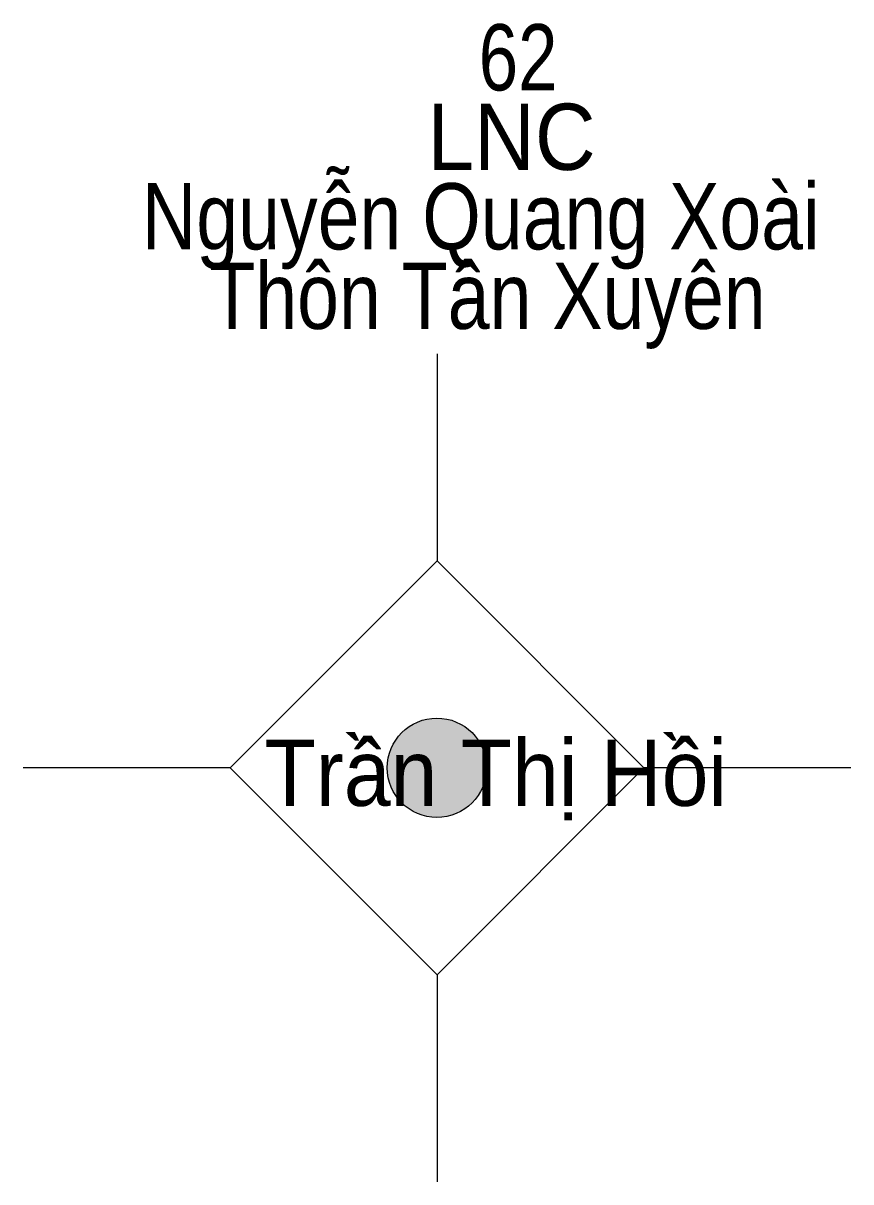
# Model space of a CAD drawing. Header units: metres. Extents: x 550999 to 552168, y 1840994 to 1841978.
# Drawn here: x 551717.79 to 551722.79, y 1841583.6 to 1841590.6 of the extents above; entities that cross this region are included whole.
import ezdxf
from ezdxf.enums import TextEntityAlignment as Align

# ---------------------------------------------------------------- set-up
doc = ezdxf.new("R2010")
doc.units = ezdxf.units.M
doc.header["$LTSCALE"] = 0.16
doc.layers.add('11', color=7, linetype='Continuous', lineweight=13)
doc.layers.add('15', color=7, linetype='Continuous')

msp = doc.modelspace()

# ---------------------------------------------------------------- hatches: boundary and pattern name
at = {"layer": '11'}
msp.add_hatch(color=256, dxfattribs=at).paths.add_polyline_path([(551720.5895, 1841586.1, 1), (551719.9895, 1841586.1, 1)])

# ---------------------------------------------------------------- linework, layer by layer
for p, q in [((551720.29, 1841588.6), (551720.29, 1841587.35)), ((551719.04, 1841586.1), (551717.79, 1841586.1)), ((551722.79, 1841586.1), (551721.54, 1841586.1)), ((551720.29, 1841584.85), (551720.29, 1841583.6))]:
    msp.add_line(p, q, dxfattribs=at)
msp.add_lwpolyline([(551720.29, 1841587.35), (551719.04, 1841586.1), (551720.29, 1841584.85), (551721.54, 1841586.1)], close=True, dxfattribs=at)
msp.add_circle((551720.2895, 1841586.1), 0.3, dxfattribs=at)

# ---------------------------------------------------------------- texts
at = {"layer": '15'}
for s, width, p in [('62', 0.8, (551720.78, 1841590.19)), ('LNC', 0.95, (551720.74, 1841589.71)), ('Nguyễn Quang Xoài', 0.85, (551720.555, 1841589.23)), ('Thôn Tân Xuyên', 0.85, (551720.595, 1841588.75)), ('Trần Thị Hồi', 0.95, (551720.645, 1841585.87))]:
    msp.add_text(s, height=0.4, dxfattribs=dict(at, width=width)).set_placement(p, align=Align.CENTER)

doc.saveas('drawing.dxf')
